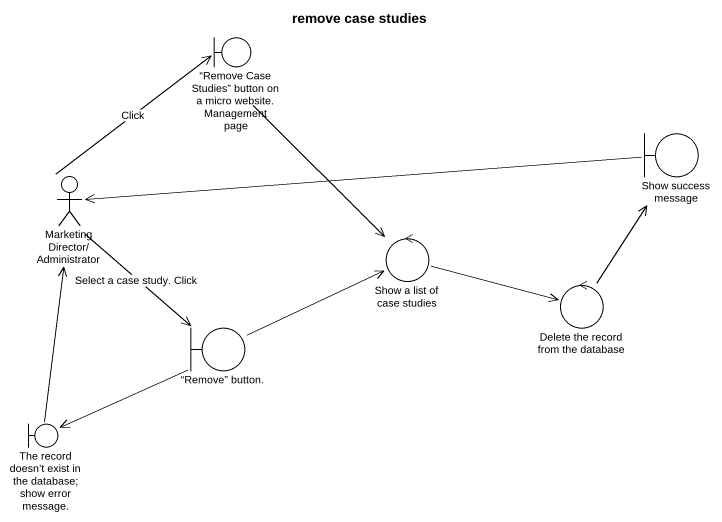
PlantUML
@startuml
title remove case studies
boundary "“Remove Case Studies” button on a micro website. Management page" as Remove_Case_Studies_button
boundary "Show success message" as Show_success_message
actor "Marketing Director/Administrator" as Marketing_Director
control "Show a list of case studies" as Show_a_list_of_case_studies
control "Delete the record from the database" as Delete_the_record_from_the
boundary "“Remove” button." as Remove_button
boundary "The record doesn’t exist in the database; show error message." as The_record_doesn_t_exist_in
Remove_Case_Studies_button --> Show_a_list_of_case_studies
Show_success_message -left-> Marketing_Director
Marketing_Director -up-> Remove_Case_Studies_button : Click
Marketing_Director --> Remove_button : Select a case study. Click
Show_a_list_of_case_studies -right-> Delete_the_record_from_the
Delete_the_record_from_the -up-> Show_success_message
Remove_button -right-> Show_a_list_of_case_studies
Remove_button --> The_record_doesn_t_exist_in
The_record_doesn_t_exist_in -up-> Marketing_Director
@enduml
